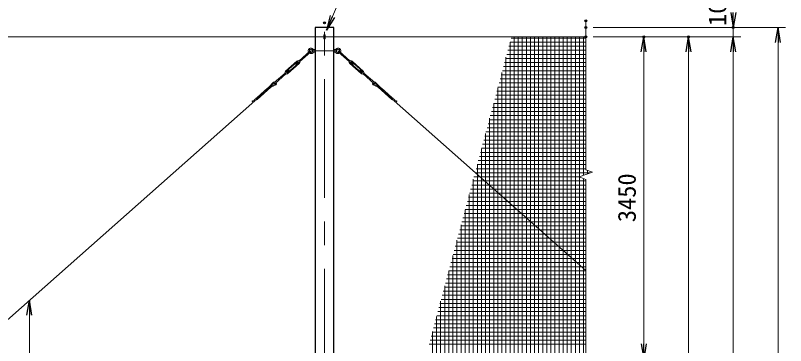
# Model space of a CAD drawing. Units: millimetres, scale not verified. Extents: x -16800 to 16800, y -11880 to 11880.
# Drawn here: x -5382 to 2870, y 3050 to 6588 of the extents above; entities that cross this region are included whole.
import ezdxf
from ezdxf.enums import TextEntityAlignment as Align

# ---------------------------------------------------------------- set-up
doc = ezdxf.new("R2010")
doc.units = ezdxf.units.MM
doc.header["$LTSCALE"] = 40
doc.header["$PDMODE"] = 32
doc.header["$PDSIZE"] = 20
doc.linetypes.add('USER1', pattern=[50.8, 31.75, -6.35, 6.35, -6.35])
for name, color, linetype, lineweight in [('0-1_D-STR1', 1, 'Continuous', 25), ('0-2_D-BMK', 2, 'USER1', 13), ('0-3_D-STR3', 3, 'Continuous', 13), ('0-4_D-STR-DIM', 7, 'Continuous', 13), ('0-7_D-STR-TXT', 7, 'Continuous', 13), ('0-9_D-STR2', 7, 'Continuous', 13)]:
    doc.layers.add(name, color=color, linetype=linetype, lineweight=lineweight)
doc.layers.add('0-5_0', color=7, linetype='Continuous')
doc.layers.add('0-6_Defpoints', color=8, linetype='Continuous')
doc.styles.add('ＭＳ ゴシック', font='')
doc.styles.get('ＭＳ ゴシック').set_extended_font_data('MS Gothic')

# ---------------------------------------------------------------- blocks, each defined once
blk = doc.blocks.new('_Open')
at = {"layer": '0-5_0'}
blk.add_line((-40, 6.67), (0, 0), dxfattribs=at)
blk.add_lwpolyline([(-40, -6.67), (0, 0), (-40, 0)], dxfattribs=at)

msp = doc.modelspace()

# ---------------------------------------------------------------- linework, layer by layer
at = {"layer": '0-1_D-STR1'}
msp.add_lwpolyline([(-1970.08, 6457.52), (-2170.08, 6457.52), (-2170.08, -3542.48), (-1970.08, -3542.48)], close=True, dxfattribs=at)
at = {"layer": '0-2_D-BMK'}
for p, q in [((-2070.08, -3493.48), (-2070.08, 6508.52)), ((-2207.58, 6207.52), (-1932.58, 6207.52))]:
    msp.add_line(p, q, dxfattribs=at)
at = {"layer": '0-3_D-STR3'}
for p, q in [((-11288.4, 6357.52), (729.92, 6357.52)), ((-2076.08, 6374.52), (-2076.08, 6340.52)), ((-2064.08, 6374.52), (-2064.08, 6340.52)), ((-2227.45, 6204.39), (-2342.71, 6102.26)), ((-2219.49, 6195.4), (-2334.75, 6093.28)), ((-2195.86, 6221.02), (-2199.3, 6215.52)), ((-2199.3, 6215.52), (-2199.3, 6199.52)), ((-2195.86, 6194.02), (-2199.3, 6199.52)), ((-2172.86, 6222.52), (-2195.86, 6221.02)), ((-2195.86, 6221.02), (-2195.86, 6207.52)), ((-2195.86, 6194.02), (-2195.86, 6207.52)), ((-2172.86, 6192.52), (-2195.86, 6194.02)), ((-2172.86, 6222.52), (-2172.86, 6192.52)), ((-2172.86, 6215.52), (-2170.08, 6215.52)), ((-2172.86, 6199.52), (-2170.08, 6199.52)), ((-1970.08, 6215.52), (-1967.3, 6215.52)), ((-1970.08, 6199.52), (-1967.3, 6199.52)), ((-1967.3, 6222.52), (-1967.3, 6192.52)), ((-1967.3, 6192.52), (-1944.3, 6194.02)), ((-1944.3, 6221.02), (-1944.3, 6194.02)), ((-1944.3, 6194.02), (-1940.86, 6199.52)), ((-1940.86, 6215.52), (-1940.86, 6199.52)), ((-1920.67, 6195.4), (-1805.41, 6093.28)), ((-1912.71, 6204.39), (-1797.45, 6102.26)), ((-2364.89, 6098.64), (-2486.14, 5991.21)), ((-2359.25, 6092.28), (-2480.51, 5984.85)), ((-2346.65, 6078.06), (-2467.91, 5970.63)), ((-2341.02, 6071.7), (-2462.27, 5964.26)), ((-2355.44, 6090.99), (-2380.14, 6069.1)), ((-2346.48, 6080.88), (-2356.43, 6092.11)), ((-2345.37, 6105.25), (-2352.31, 6101.33)), ((-2332.1, 6090.28), (-2345.37, 6105.25)), ((-2332.1, 6090.28), (-2336.83, 6083.86)), ((-1808.06, 6090.28), (-1794.8, 6105.25)), ((-1808.06, 6090.28), (-1803.33, 6083.86)), ((-1799.15, 6071.7), (-1677.89, 5964.26)), ((-1794.8, 6105.25), (-1787.85, 6101.33)), ((-1793.68, 6080.88), (-1783.73, 6092.11)), ((-1793.51, 6078.06), (-1672.26, 5970.63)), ((-1784.73, 6090.99), (-1760.03, 6069.1)), ((-1780.91, 6092.28), (-1659.66, 5984.85)), ((-1775.27, 6098.64), (-1654.02, 5991.21)), ((-2492.41, 5969.63), (-2607.67, 5867.5)), ((-2484.45, 5960.65), (-2599.71, 5858.52)), ((-2481.8, 5957.65), (-2474.85, 5961.57)), ((-2470.73, 5970.8), (-2480.68, 5982.02)), ((-2454.98, 6002.79), (-2479.68, 5980.9)), ((-2447.03, 5993.8), (-2471.72, 5971.92)), ((-2447.03, 5993.8), (-2454.98, 6002.79)), ((-1693.14, 5993.8), (-1685.18, 6002.79)), ((-1693.14, 5993.8), (-1668.44, 5971.92)), ((-1685.18, 6002.79), (-1660.48, 5980.9)), ((-1669.43, 5970.8), (-1659.49, 5982.02)), ((-1658.37, 5957.65), (-1665.31, 5961.57)), ((-1655.71, 5960.65), (-1540.45, 5858.52)), ((-1647.76, 5969.63), (-1532.49, 5867.5)), ((-2614.7, 5873.8), (-2669.29, 5814.29)), ((-2609.22, 5867.94), (-2648.41, 5825.21)), ((-1530.95, 5867.94), (-1491.75, 5825.21)), ((-1525.47, 5873.8), (-1470.87, 5814.29)), ((-2827.76, 5677.22), (-2681.23, 5807.05)), ((-2791.84, 5687.72), (-2644.61, 5818.18)), ((-2672.73, 5794.44), (-2725, 5767.09)), ((-2592.71, 5845.33), (-2700.12, 5789.13)), ((-2597.04, 5852.09), (-2675.24, 5811.18)), ((-1547.46, 5845.33), (-1440.04, 5789.13)), ((-1543.12, 5852.09), (-1464.92, 5811.18)), ((-1348.32, 5687.72), (-1495.56, 5818.18)), ((-1467.43, 5794.44), (-1415.16, 5767.09)), ((-1312.4, 5677.22), (-1458.93, 5807.05)), ((-2772.25, 5706.26), (-2846.94, 5667.19)), ((-2747.37, 5728.3), (-2799.64, 5700.96)), ((-2722.49, 5750.35), (-2774.76, 5723)), ((-2697.61, 5772.39), (-2749.88, 5745.05)), ((-1442.55, 5772.39), (-1390.28, 5745.05)), ((-1417.67, 5750.35), (-1365.4, 5723)), ((-1392.79, 5728.3), (-1340.52, 5700.96)), ((-1367.92, 5706.26), (-1293.22, 5667.19)), ((-11713.17, -2208.26), (-2817.52, 5673.55)), ((-2797.13, 5684.22), (-2837.92, 5662.88)), ((-1343.04, 5684.22), (-1302.25, 5662.88)), ((729.92, 3854.92), (-1322.64, 5673.55))]:
    msp.add_line(p, q, dxfattribs=at)
for points in [[(-1967.3, 6222.52), (-1944.3, 6221.02), (-1940.86, 6215.52)], [(-2347.48, 6082.01), (-2372.18, 6060.12), (-2380.14, 6069.1)], [(-1792.68, 6082.01), (-1767.99, 6060.12), (-1760.03, 6069.1)], [(-2481.8, 5957.65), (-2495.06, 5972.62), (-2490.33, 5979.05)], [(-1658.37, 5957.65), (-1645.1, 5972.62), (-1649.83, 5979.05)]]:
    msp.add_lwpolyline(points, dxfattribs=at)
for centre, radius, start, end in [((-2070.08, 6374.52), 6, 0, 180), ((-2070.08, 6340.52), 6, 180, 0), ((-2214.86, 6207.52), 30, 40.33299, 210.00495), ((-2214.86, 6207.52), 17.5, 27.20289, 201.49086), ((-2223.47, 6199.9), 6, 311.54191, 131.54191), ((-2214.86, 6207.52), 17.5, 241.59295, 332.79711), ((-2181.32, 6236), 14, 220.33299, 273.7314), ((-2181.32, 6179.04), 14, 86.2686, 139.66701), ((-2181.32, 6179.04), 14, 86.2686, 139.66701), ((-1958.84, 6236), 14, 266.2686, 319.66701), ((-1958.84, 6179.04), 14, 40.33299, 93.7314), ((-1925.3, 6207.52), 30, 329.99505, 139.66701), ((-1925.3, 6207.52), 17.5, 338.50914, 152.79711), ((-1925.3, 6207.52), 17.5, 207.20289, 298.40705), ((-1916.69, 6199.9), 6, 48.45809, 228.45809), ((-2214.86, 6207.52), 30, 233.07886, 319.66701), ((-1925.3, 6207.52), 30, 220.33299, 306.92114), ((-2357.93, 6090.78), 10.5, 75.42302, 131.54191), ((-2357.93, 6090.78), 2, 41.54191, 131.54191), ((-2354.28, 6104.82), 4, 255.42302, 299.44265), ((-2347.98, 6079.56), 2, 311.54191, 41.54191), ((-2347.98, 6079.56), 10.5, 311.54191, 7.66079), ((-2333.61, 6081.49), 4, 143.64116, 187.66079), ((-1806.55, 6081.49), 4, 352.33921, 36.35884), ((-1792.18, 6079.56), 10.5, 172.33921, 228.45809), ((-1792.18, 6079.56), 2, 138.45809, 228.45809), ((-1785.88, 6104.82), 4, 240.55735, 284.57698), ((-1782.24, 6090.78), 10.5, 48.45809, 104.57698), ((-1782.24, 6090.78), 2, 48.45809, 138.45809), ((-2493.55, 5981.42), 4, 323.64116, 7.66079), ((-2479.18, 5983.35), 10.5, 131.54191, 187.66079), ((-2479.18, 5983.35), 2, 131.54191, 221.54191), ((-2472.88, 5958.09), 4, 75.42302, 119.44265), ((-2469.23, 5972.12), 10.5, 255.42302, 311.54191), ((-2469.23, 5972.12), 2, 221.54191, 311.54191), ((-1670.93, 5972.12), 10.5, 228.45809, 284.57698), ((-1670.93, 5972.12), 2, 228.45809, 318.45809), ((-1667.28, 5958.09), 4, 60.55735, 104.57698), ((-1660.98, 5983.35), 2, 318.45809, 48.45809), ((-1660.98, 5983.35), 10.5, 352.33921, 48.45809), ((-1646.61, 5981.42), 4, 172.33921, 216.35884), ((-2603.38, 5859.82), 18, 70.05247, 128.71694), ((-2603.69, 5863.01), 6, 131.54191, 311.54191), ((-2603.38, 5859.82), 10, 100.76625, 125.71646), ((-2603.38, 5859.82), 10, 309.35218, 21.61432), ((-2603.38, 5859.82), 18, 306.36619, 29.90871), ((-1536.78, 5859.82), 18, 150.09129, 233.63381), ((-1536.78, 5859.82), 10, 158.38568, 230.64782), ((-1536.78, 5859.82), 18, 51.28306, 109.94753), ((-1536.47, 5863.01), 6, 228.45809, 48.45809), ((-1536.78, 5859.82), 10, 54.28354, 79.23375), ((-2686.22, 5762.55), 30, 117.61555, 131.54191), ((-2711.52, 5798.97), 30, 297.61545, 311.54191), ((-2661.34, 5784.6), 30, 117.61555, 131.54191), ((-2686.64, 5821.02), 30, 297.61545, 311.54191), ((-1453.53, 5821.02), 30, 228.45809, 242.38455), ((-1478.83, 5784.6), 30, 48.45809, 62.38445), ((-1428.65, 5798.97), 30, 228.45809, 242.38455), ((-1453.95, 5762.55), 30, 48.45809, 62.38445), ((-2785.73, 5674.38), 30, 117.61555, 131.54191), ((-2760.85, 5696.42), 30, 117.61555, 131.54191), ((-2786.15, 5732.84), 30, 297.61545, 311.54191), ((-2735.97, 5718.47), 30, 117.61555, 131.54191), ((-2761.28, 5754.89), 30, 297.61545, 311.54191), ((-2711.1, 5740.51), 30, 117.61555, 131.54191), ((-2736.4, 5776.93), 30, 297.61545, 311.54191), ((-1403.77, 5776.93), 30, 228.45809, 242.38455), ((-1429.07, 5740.51), 30, 48.45809, 62.38445), ((-1378.89, 5754.89), 30, 228.45809, 242.38455), ((-1404.19, 5718.47), 30, 48.45809, 62.38445), ((-1354.01, 5732.84), 30, 228.45809, 242.38455), ((-1379.31, 5696.42), 30, 48.45809, 62.38445), ((-1354.43, 5674.38), 30, 48.45809, 62.38445), ((-2811.88, 5729.05), 71.11, 240.45603, 248.52018), ((-2811.03, 5710.8), 30, 297.61545, 311.54191), ((-1329.13, 5710.8), 30, 228.45809, 242.38455), ((-1328.28, 5729.05), 71.11, 291.47982, 299.54397)]:
    msp.add_arc(centre, radius, start, end, dxfattribs=at)
at = {"layer": '0-4_D-STR-DIM'}
for p, q in [((729.92, 4933.83), (729.92, 6529.93)), ((809.92, 6457.52), (2389.92, 6457.52)), ((809.92, 6457.52), (2869.92, 6457.52)), ((2309.92, 6357.52), (2309.92, 6457.52)), ((809.92, 6357.52), (1429.92, 6357.52)), ((809.92, 6357.52), (1909.92, 6357.52)), ((809.92, 6357.52), (2389.92, 6357.52)), ((809.92, 6357.52), (2389.92, 6357.52)), ((2789.92, 6297.52), (2789.92, -3382.48)), ((1349.92, 3067.52), (1349.92, 6197.52)), ((1829.92, -2382.48), (1829.92, 6197.52)), ((2309.92, 6197.52), (2309.92, -2482.48)), ((2309.92, 6197.52), (2309.92, 6037.52)), ((659.44, 4856.87), (800.4, 4908.17)), ((800.4, 4908.17), (729.92, 4933.83)), ((729.92, 4831.22), (659.44, 4856.87)), ((729.92, 1483.83), (729.92, 4831.22))]:
    msp.add_line(p, q, dxfattribs=at)
at = {"layer": '0-6_Defpoints'}
for p in [(729.92, 6529.93), (-2070.08, 6508.52), (729.92, 6457.52), (2309.92, 6457.52), (729.92, 6357.52), (1349.92, 6357.52), (1829.92, 6357.52)]:
    msp.add_point(p, dxfattribs=at)
at = {"layer": '0-7_D-STR-TXT'}
for points in [[(508.78, 7079), (-1767, 7079), (-2048.94, 6431.05)], [(-2560.51, 1476.55), (-5231.21, 1476.55), (-5231.21, 3532.95)]]:
    msp.add_lwpolyline(points, dxfattribs=at)
at = {"layer": '0-9_D-STR2'}
for p, q in [((-38.6, -2542.48), (-38.6, 6357.52)), ((5.15, -2542.48), (5.15, 6357.52)), ((48.9, -2542.48), (48.9, 6357.52)), ((92.65, -2542.48), (92.65, 6357.52)), ((136.4, -2542.48), (136.4, 6357.52)), ((180.15, -2542.48), (180.15, 6357.52)), ((223.9, -2542.48), (223.9, 6357.52)), ((267.65, -2542.48), (267.65, 6357.52)), ((311.4, -2542.48), (311.4, 6357.52)), ((355.15, -2542.48), (355.15, 6357.52)), ((398.9, -2542.48), (398.9, 6357.52)), ((442.65, -2542.48), (442.65, 6357.52)), ((486.4, -2542.48), (486.4, 6357.52)), ((530.15, -2542.48), (530.15, 6357.52)), ((573.9, -2542.48), (573.9, 6357.52)), ((617.65, -2542.48), (617.65, 6357.52)), ((661.4, 4857.58), (661.4, 6357.52)), ((705.15, 4873.51), (705.15, 6357.52)), ((-82.46, 6301.25), (729.92, 6301.25)), ((-82.35, -2542.48), (-82.35, 6301.64)), ((-70.74, 6345), (729.92, 6345)), ((-105.91, 6213.75), (729.92, 6213.75)), ((-94.18, 6257.5), (729.92, 6257.5)), ((-129.35, 6126.25), (729.92, 6126.25)), ((-126.1, -2542.48), (-126.1, 6138.37)), ((-117.63, 6170), (729.92, 6170)), ((-152.8, 6038.75), (729.92, 6038.75)), ((-141.07, 6082.5), (729.92, 6082.5)), ((-176.24, 5951.25), (729.92, 5951.25)), ((-169.85, -2542.48), (-169.85, 5975.09)), ((-164.52, 5995), (729.92, 5995)), ((-199.69, 5863.75), (729.92, 5863.75)), ((-187.96, 5907.5), (729.92, 5907.5)), ((-223.13, 5776.25), (729.92, 5776.25)), ((-213.6, -2542.48), (-213.6, 5811.81)), ((-211.41, 5820), (729.92, 5820)), ((-234.86, 5732.5), (729.92, 5732.5)), ((-258.3, 5645), (729.92, 5645)), ((-257.35, -2542.48), (-257.35, 5648.54)), ((-246.58, 5688.75), (729.92, 5688.75)), ((-281.75, 5557.5), (729.92, 5557.5)), ((-270.02, 5601.25), (729.92, 5601.25)), ((-305.19, 5470), (729.92, 5470)), ((-301.1, -2542.48), (-301.1, 5485.26)), ((-293.47, 5513.75), (729.92, 5513.75)), ((-328.64, 5382.5), (729.92, 5382.5)), ((-316.92, 5426.25), (729.92, 5426.25)), ((-352.08, 5295), (729.92, 5295)), ((-344.85, -2542.48), (-344.85, 5321.98)), ((-340.36, 5338.75), (729.92, 5338.75)), ((-375.53, 5207.5), (729.92, 5207.5)), ((-363.81, 5251.25), (729.92, 5251.25)), ((-398.97, 5120), (729.92, 5120)), ((-388.6, -2542.48), (-388.6, 5158.7)), ((-387.25, 5163.75), (729.92, 5163.75)), ((-410.7, 5076.25), (729.92, 5076.25)), ((-434.14, 4988.75), (729.92, 4988.75)), ((-432.35, -2542.48), (-432.35, 4995.43)), ((-422.42, 5032.5), (729.92, 5032.5)), ((-457.59, 4901.25), (781.37, 4901.25)), ((-445.87, 4945), (729.92, 4945)), ((748.9, 4889.43), (748.9, 4926.92)), ((792.65, 4905.35), (792.65, 4910.99)), ((-481.03, 4813.75), (729.92, 4813.75)), ((-476.1, -2542.48), (-476.1, 4832.15)), ((-469.31, 4857.5), (661.17, 4857.5)), ((661.4, 1407.58), (661.4, 4856.16)), ((705.15, 1423.51), (705.15, 4840.24)), ((-504.48, 4726.25), (729.92, 4726.25)), ((-492.76, 4770), (729.92, 4770)), ((-527.93, 4638.75), (729.92, 4638.75)), ((-519.85, -2542.48), (-519.85, 4668.87)), ((-516.2, 4682.5), (729.92, 4682.5)), ((-551.37, 4551.25), (729.92, 4551.25)), ((-539.65, 4595), (729.92, 4595)), ((-574.82, 4463.75), (729.92, 4463.75)), ((-563.6, -2542.48), (-563.6, 4505.59)), ((-563.09, 4507.5), (729.92, 4507.5)), ((-598.26, 4376.25), (729.92, 4376.25)), ((-586.54, 4420), (729.92, 4420)), ((-609.98, 4332.5), (729.92, 4332.5)), ((-607.35, -2542.48), (-607.35, 4342.32)), ((-633.43, 4245), (729.92, 4245)), ((-621.71, 4288.75), (729.92, 4288.75)), ((-656.88, 4157.5), (729.92, 4157.5)), ((-651.1, -2542.48), (-651.1, 4179.04)), ((-645.15, 4201.25), (729.92, 4201.25)), ((-680.32, 4070), (729.92, 4070)), ((-668.6, 4113.75), (729.92, 4113.75)), ((-703.77, 3982.5), (729.92, 3982.5)), ((-694.85, -2542.48), (-694.85, 4015.76)), ((-692.04, 4026.25), (729.92, 4026.25)), ((-727.21, 3895), (729.92, 3895)), ((-715.49, 3938.75), (729.92, 3938.75)), ((-750.66, 3807.5), (729.92, 3807.5)), ((-738.94, 3851.25), (729.92, 3851.25)), ((-738.6, -2542.48), (-738.6, 3852.49)), ((-774.1, 3720), (729.92, 3720)), ((-762.38, 3763.75), (729.92, 3763.75)), ((-797.55, 3632.5), (729.92, 3632.5)), ((-785.83, 3676.25), (729.92, 3676.25)), ((-782.35, -2542.48), (-782.35, 3689.21)), ((-809.27, 3588.75), (729.92, 3588.75)), ((-832.72, 3501.25), (729.92, 3501.25)), ((-826.1, -2542.48), (-826.1, 3525.93)), ((-820.99, 3545), (729.92, 3545)), ((-856.16, 3413.75), (729.92, 3413.75)), ((-844.44, 3457.5), (729.92, 3457.5)), ((-879.61, 3326.25), (729.92, 3326.25)), ((-869.85, -2542.48), (-869.85, 3362.65)), ((-867.89, 3370), (729.92, 3370)), ((-903.05, 3238.75), (729.92, 3238.75)), ((-891.33, 3282.5), (729.92, 3282.5)), ((-926.5, 3151.25), (729.92, 3151.25)), ((-914.78, 3195), (729.92, 3195)), ((-913.6, -2542.48), (-913.6, 3199.38)), ((-949.95, 3063.75), (729.92, 3063.75)), ((-938.22, 3107.5), (729.92, 3107.5))]:
    msp.add_line(p, q, dxfattribs=at)

# ---------------------------------------------------------------- block references
at = {"layer": '0-4_D-STR-DIM', "xscale": 4, "yscale": 4}
for p, rotation in [((2309.92, 6457.52), 270), ((2789.92, 6457.52), 90), ((1349.92, 6357.52), 90), ((1829.92, 6357.52), 90), ((2309.92, 6357.52), 90), ((2309.92, 6357.52), 90), ((1349.92, 2907.52), 270)]:
    msp.add_blockref('_Open', p, dxfattribs=dict(at, rotation=rotation))
at = {"layer": '0-7_D-STR-TXT', "xscale": 4, "yscale": 4}
for p, rotation in [((-2049.73, 6429.22), 246.48485), ((-5231.21, 3534.95), 90)]:
    msp.add_blockref('_Open', p, dxfattribs=dict(at, rotation=rotation))

# ---------------------------------------------------------------- texts
at = {"layer": '0-4_D-STR-DIM', "style": 'ＭＳ ゴシック'}
for s, p in [('100', (2292.46, 6474.12)), ('3450', (1322.93, 4372.02))]:
    msp.add_text(s, height=192.4, rotation=90, dxfattribs=at).set_placement(p, align=Align.BOTTOM_LEFT)

doc.saveas('drawing.dxf')
